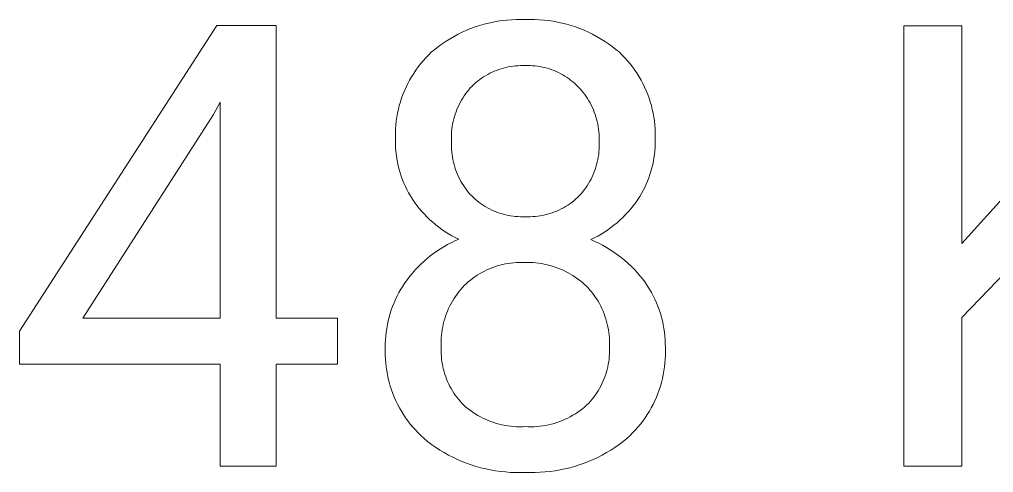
# Model space of a CAD drawing. Header units: millimetres. Extents: x -1283 to 2747, y -259 to 2557.
# Drawn here: x 1925.3 to 2009.7, y 59.2 to 98.5 of the extents above; entities that cross this region are included whole.
import ezdxf

# ---------------------------------------------------------------- set-up
doc = ezdxf.new("R2010")
doc.units = ezdxf.units.MM
doc.header["$MEASUREMENT"] = 0
doc.layers.add('Domyślny', color=7, linetype='Continuous', true_color=0x000000)

msp = doc.modelspace()

# ---------------------------------------------------------------- linework, layer by layer
at = {"layer": 'Domyślny', "color": 18, "lineweight": 15, "true_color": 0x000000}
for p, q in [((1925.318, 71.495), (1942.403, 97.947)), ((1942.403, 97.947), (1947.569, 97.947)), ((1947.569, 97.947), (1947.569, 72.596)), ((1964.796, 97.839), (1965.178, 97.964)), ((1965.178, 97.964), (1965.564, 98.076)), ((1965.564, 98.076), (1965.953, 98.174)), ((1965.953, 98.174), (1966.346, 98.259)), ((1966.346, 98.259), (1966.741, 98.331)), ((1966.741, 98.331), (1967.139, 98.388)), ((1967.139, 98.388), (1967.538, 98.432)), ((1967.538, 98.432), (1967.939, 98.462)), ((1967.939, 98.462), (1968.34, 98.478)), ((1968.34, 98.478), (1968.742, 98.48)), ((1968.742, 98.48), (1969.143, 98.468)), ((1969.143, 98.468), (1969.545, 98.479)), ((1969.545, 98.479), (1969.946, 98.477)), ((1969.946, 98.477), (1970.347, 98.461)), ((1970.347, 98.461), (1970.748, 98.431)), ((1970.748, 98.431), (1971.147, 98.387)), ((1971.147, 98.387), (1971.545, 98.329)), ((1971.545, 98.329), (1971.94, 98.258)), ((1971.94, 98.258), (1972.332, 98.173)), ((1972.332, 98.173), (1972.722, 98.074)), ((1972.722, 98.074), (1973.107, 97.962)), ((1973.107, 97.962), (1973.489, 97.837)), ((2001.93, 59.782), (2001.93, 97.936)), ((2001.93, 97.936), (2006.962, 97.936)), ((2006.962, 97.936), (2006.962, 79.067)), ((2006.962, 79.067), (2023.926, 97.936)), ((1962.966, 97.018), (1963.32, 97.208)), ((1963.32, 97.208), (1963.681, 97.384)), ((1963.681, 97.384), (1964.047, 97.549)), ((1964.047, 97.549), (1964.419, 97.7)), ((1964.419, 97.7), (1964.796, 97.839)), ((1973.489, 97.837), (1973.866, 97.698)), ((1973.866, 97.698), (1974.238, 97.547)), ((1974.238, 97.547), (1974.605, 97.383)), ((1974.605, 97.383), (1974.965, 97.206)), ((1974.965, 97.206), (1975.32, 97.017)), ((1961.621, 96.142), (1961.945, 96.378)), ((1961.945, 96.378), (1962.278, 96.603)), ((1962.278, 96.603), (1962.618, 96.817)), ((1962.618, 96.817), (1962.966, 97.018)), ((1975.32, 97.017), (1975.667, 96.816)), ((1975.667, 96.816), (1976.008, 96.603)), ((1976.008, 96.603), (1976.34, 96.378)), ((1976.34, 96.378), (1976.665, 96.141)), ((1960.516, 95.153), (1960.752, 95.399)), ((1960.752, 95.399), (1960.997, 95.636)), ((1960.997, 95.636), (1961.304, 95.894)), ((1961.304, 95.894), (1961.621, 96.142)), ((1976.665, 96.141), (1976.982, 95.894)), ((1976.982, 95.894), (1977.289, 95.636)), ((1977.289, 95.636), (1977.534, 95.399)), ((1977.534, 95.399), (1977.771, 95.154)), ((1959.861, 94.37), (1960.07, 94.638)), ((1960.07, 94.638), (1960.289, 94.9)), ((1960.289, 94.9), (1960.516, 95.153)), ((1977.771, 95.154), (1977.999, 94.901)), ((1977.999, 94.901), (1978.218, 94.64)), ((1978.218, 94.64), (1978.428, 94.371)), ((1959.29, 93.522), (1959.471, 93.811)), ((1959.471, 93.811), (1959.661, 94.094)), ((1959.661, 94.094), (1959.861, 94.37)), ((1965.883, 93.717), (1965.699, 93.612)), ((1966.071, 93.816), (1965.883, 93.717)), ((1966.261, 93.909), (1966.071, 93.816)), ((1966.455, 93.994), (1966.261, 93.909)), ((1966.651, 94.074), (1966.455, 93.994)), ((1966.851, 94.146), (1966.651, 94.074)), ((1967.052, 94.212), (1966.851, 94.146)), ((1967.255, 94.271), (1967.052, 94.212)), ((1967.461, 94.323), (1967.255, 94.271)), ((1967.668, 94.367), (1967.461, 94.323)), ((1967.876, 94.405), (1967.668, 94.367)), ((1968.086, 94.436), (1967.876, 94.405)), ((1968.297, 94.46), (1968.086, 94.436)), ((1968.508, 94.476), (1968.297, 94.46)), ((1968.719, 94.485), (1968.508, 94.476)), ((1968.931, 94.487), (1968.719, 94.485)), ((1969.143, 94.482), (1968.931, 94.487)), ((1969.355, 94.486), (1969.143, 94.482)), ((1969.567, 94.482), (1969.355, 94.486)), ((1969.779, 94.471), (1969.567, 94.482)), ((1969.99, 94.453), (1969.779, 94.471)), ((1970.201, 94.427), (1969.99, 94.453)), ((1970.41, 94.394), (1970.201, 94.427)), ((1970.618, 94.354), (1970.41, 94.394)), ((1970.825, 94.307), (1970.618, 94.354)), ((1971.03, 94.252), (1970.825, 94.307)), ((1971.233, 94.191), (1971.03, 94.252)), ((1971.434, 94.122), (1971.233, 94.191)), ((1971.632, 94.047), (1971.434, 94.122)), ((1971.827, 93.965), (1971.632, 94.047)), ((1972.02, 93.876), (1971.827, 93.965)), ((1972.209, 93.78), (1972.02, 93.876)), ((1972.395, 93.678), (1972.209, 93.78)), ((1972.577, 93.569), (1972.395, 93.678)), ((1978.428, 94.371), (1978.628, 94.095)), ((1978.628, 94.095), (1978.819, 93.813)), ((1978.819, 93.813), (1979, 93.524)), ((1958.81, 92.62), (1958.96, 92.926)), ((1958.96, 92.926), (1959.12, 93.227)), ((1959.12, 93.227), (1959.29, 93.522)), ((1964.68, 92.856), (1964.526, 92.71)), ((1964.839, 92.996), (1964.68, 92.856)), ((1965.003, 93.131), (1964.839, 92.996)), ((1965.171, 93.26), (1965.003, 93.131)), ((1965.343, 93.383), (1965.171, 93.26)), ((1965.519, 93.501), (1965.343, 93.383)), ((1965.699, 93.612), (1965.519, 93.501)), ((1972.756, 93.455), (1972.577, 93.569)), ((1972.93, 93.334), (1972.756, 93.455)), ((1973.1, 93.207), (1972.93, 93.334)), ((1973.265, 93.074), (1973.1, 93.207)), ((1973.426, 92.936), (1973.265, 93.074)), ((1973.582, 92.792), (1973.426, 92.936)), ((1979, 93.524), (1979.17, 93.229)), ((1979.17, 93.229), (1979.33, 92.928)), ((1979.33, 92.928), (1979.48, 92.622)), ((1958.427, 91.673), (1958.544, 91.993)), ((1958.544, 91.993), (1958.672, 92.309)), ((1958.672, 92.309), (1958.81, 92.62)), ((1963.966, 92.035), (1963.841, 91.855)), ((1964.098, 92.211), (1963.966, 92.035)), ((1964.235, 92.382), (1964.098, 92.211)), ((1964.378, 92.549), (1964.235, 92.382)), ((1964.526, 92.71), (1964.378, 92.549)), ((1973.733, 92.643), (1973.582, 92.792)), ((1973.881, 92.484), (1973.733, 92.643)), ((1974.024, 92.321), (1973.881, 92.484)), ((1974.161, 92.152), (1974.024, 92.321)), ((1974.292, 91.98), (1974.161, 92.152)), ((1979.48, 92.622), (1979.619, 92.311)), ((1979.619, 92.311), (1979.747, 91.995)), ((1979.747, 91.995), (1979.864, 91.675)), ((1942.698, 91.317), (1942.121, 90.257)), ((1942.698, 72.596), (1942.698, 91.317)), ((1958.226, 91.022), (1958.321, 91.35)), ((1958.321, 91.35), (1958.427, 91.673)), ((1963.502, 91.291), (1963.402, 91.096)), ((1963.608, 91.483), (1963.502, 91.291)), ((1963.721, 91.671), (1963.608, 91.483)), ((1963.841, 91.855), (1963.721, 91.671)), ((1974.418, 91.803), (1974.292, 91.98)), ((1974.538, 91.621), (1974.418, 91.803)), ((1974.651, 91.436), (1974.538, 91.621)), ((1974.758, 91.247), (1974.651, 91.436)), ((1974.859, 91.055), (1974.758, 91.247)), ((1979.864, 91.675), (1979.97, 91.351)), ((1979.97, 91.351), (1980.064, 91.024)), ((1958.011, 90.024), (1958.071, 90.359)), ((1958.071, 90.359), (1958.143, 90.692)), ((1958.143, 90.692), (1958.226, 91.022)), ((1963.142, 90.491), (1963.069, 90.284)), ((1963.221, 90.695), (1963.142, 90.491)), ((1963.308, 90.897), (1963.221, 90.695)), ((1963.402, 91.096), (1963.308, 90.897)), ((1974.953, 90.859), (1974.859, 91.055)), ((1975.041, 90.661), (1974.953, 90.859)), ((1975.122, 90.459), (1975.041, 90.661)), ((1975.196, 90.255), (1975.122, 90.459)), ((1980.064, 91.024), (1980.147, 90.693)), ((1980.147, 90.693), (1980.218, 90.36)), ((1980.218, 90.36), (1980.278, 90.024)), ((1942.121, 90.257), (1930.821, 72.596)), ((1957.926, 89.348), (1957.963, 89.686)), ((1957.963, 89.686), (1958.011, 90.024)), ((1962.892, 89.65), (1962.848, 89.435)), ((1962.944, 89.863), (1962.892, 89.65)), ((1963.003, 90.075), (1962.944, 89.863)), ((1963.069, 90.284), (1963.003, 90.075)), ((1975.263, 90.049), (1975.196, 90.255)), ((1975.323, 89.84), (1975.263, 90.049)), ((1975.377, 89.63), (1975.323, 89.84)), ((1975.423, 89.417), (1975.377, 89.63)), ((1980.278, 90.024), (1980.326, 89.687)), ((1980.326, 89.687), (1980.362, 89.348)), ((1957.886, 88.327), (1957.888, 88.667)), ((1957.888, 88.667), (1957.901, 89.008)), ((1957.901, 89.008), (1957.926, 89.348)), ((1962.758, 88.783), (1962.743, 88.564)), ((1962.78, 89.001), (1962.758, 88.783)), ((1962.81, 89.219), (1962.78, 89.001)), ((1962.848, 89.435), (1962.81, 89.219)), ((1975.462, 89.204), (1975.423, 89.417)), ((1975.494, 88.989), (1975.462, 89.204)), ((1975.519, 88.773), (1975.494, 88.989)), ((1975.536, 88.557), (1975.519, 88.773)), ((1980.362, 89.348), (1980.387, 89.008)), ((1980.387, 89.008), (1980.4, 88.668)), ((1980.4, 88.668), (1980.401, 88.327)), ((1957.897, 87.986), (1957.886, 88.327)), ((1957.898, 87.672), (1957.897, 87.986)), ((1962.735, 88.345), (1962.734, 88.125)), ((1962.734, 88.125), (1962.741, 87.906)), ((1962.743, 88.564), (1962.735, 88.345)), ((1962.741, 87.906), (1962.736, 87.681)), ((1975.546, 88.34), (1975.536, 88.557)), ((1975.545, 87.906), (1975.549, 88.123)), ((1975.551, 87.682), (1975.545, 87.906)), ((1975.549, 88.123), (1975.546, 88.34)), ((1980.401, 88.327), (1980.39, 87.986)), ((1980.39, 87.986), (1980.39, 87.687)), ((1957.91, 87.358), (1957.898, 87.672)), ((1957.934, 87.044), (1957.91, 87.358)), ((1957.968, 86.732), (1957.934, 87.044)), ((1962.736, 87.681), (1962.738, 87.457)), ((1962.738, 87.457), (1962.748, 87.232)), ((1962.748, 87.232), (1962.765, 87.009)), ((1962.765, 87.009), (1962.791, 86.785)), ((1975.498, 86.788), (1975.523, 87.011)), ((1975.523, 87.011), (1975.54, 87.234)), ((1975.54, 87.234), (1975.549, 87.458)), ((1975.549, 87.458), (1975.551, 87.682)), ((1980.359, 87.09), (1980.329, 86.793)), ((1980.38, 87.389), (1980.359, 87.09)), ((1980.39, 87.687), (1980.38, 87.389)), ((1958.012, 86.421), (1957.968, 86.732)), ((1958.068, 86.112), (1958.012, 86.421)), ((1958.134, 85.804), (1958.068, 86.112)), ((1962.791, 86.785), (1962.824, 86.563)), ((1962.824, 86.563), (1962.865, 86.343)), ((1962.865, 86.343), (1962.914, 86.123)), ((1962.914, 86.123), (1962.97, 85.906)), ((1975.323, 85.91), (1975.378, 86.127)), ((1975.378, 86.127), (1975.426, 86.346)), ((1975.426, 86.346), (1975.466, 86.566)), ((1975.466, 86.566), (1975.498, 86.788)), ((1980.24, 86.202), (1980.18, 85.909)), ((1980.29, 86.497), (1980.24, 86.202)), ((1980.329, 86.793), (1980.29, 86.497)), ((1958.211, 85.499), (1958.134, 85.804)), ((1958.298, 85.198), (1958.211, 85.499)), ((1962.97, 85.906), (1963.033, 85.691)), ((1963.033, 85.691), (1963.105, 85.478)), ((1963.105, 85.478), (1963.183, 85.267)), ((1963.183, 85.267), (1963.269, 85.06)), ((1975.029, 85.064), (1975.113, 85.272)), ((1975.113, 85.272), (1975.19, 85.482)), ((1975.19, 85.482), (1975.26, 85.695)), ((1975.26, 85.695), (1975.323, 85.91)), ((1980.031, 85.33), (1979.942, 85.044)), ((1980.11, 85.618), (1980.031, 85.33)), ((1980.18, 85.909), (1980.11, 85.618)), ((1958.396, 84.899), (1958.298, 85.198)), ((1958.504, 84.604), (1958.396, 84.899)), ((1958.622, 84.312), (1958.504, 84.604)), ((1963.269, 85.06), (1963.362, 84.855)), ((1963.362, 84.855), (1963.462, 84.654)), ((1963.462, 84.654), (1963.569, 84.457)), ((1963.569, 84.457), (1963.683, 84.263)), ((1974.621, 84.267), (1974.733, 84.461)), ((1974.733, 84.461), (1974.838, 84.659)), ((1974.838, 84.659), (1974.937, 84.86)), ((1974.937, 84.86), (1975.029, 85.064)), ((1979.736, 84.483), (1979.619, 84.208)), ((1979.844, 84.762), (1979.736, 84.483)), ((1979.942, 85.044), (1979.844, 84.762)), ((1958.75, 84.025), (1958.622, 84.312)), ((1958.888, 83.743), (1958.75, 84.025)), ((1959.036, 83.465), (1958.888, 83.743)), ((1963.683, 84.263), (1963.803, 84.074)), ((1963.803, 84.074), (1963.93, 83.889)), ((1963.93, 83.889), (1964.063, 83.708)), ((1964.063, 83.708), (1964.203, 83.532)), ((1974.107, 83.534), (1974.245, 83.71)), ((1974.245, 83.71), (1974.376, 83.891)), ((1974.376, 83.891), (1974.502, 84.077)), ((1974.502, 84.077), (1974.621, 84.267)), ((1979.358, 83.671), (1979.214, 83.409)), ((1979.493, 83.937), (1979.358, 83.671)), ((1979.619, 84.208), (1979.493, 83.937)), ((1959.193, 83.193), (1959.036, 83.465)), ((1959.359, 82.927), (1959.193, 83.193)), ((1959.55, 82.649), (1959.359, 82.927)), ((1964.203, 83.532), (1964.348, 83.361)), ((1964.348, 83.361), (1964.5, 83.195)), ((1964.5, 83.195), (1964.653, 83.047)), ((1964.653, 83.047), (1964.812, 82.904)), ((1964.812, 82.904), (1964.975, 82.766)), ((1964.975, 82.766), (1965.143, 82.634)), ((1973.164, 82.635), (1973.333, 82.767)), ((1973.333, 82.767), (1973.498, 82.904)), ((1973.498, 82.904), (1973.658, 83.047)), ((1973.658, 83.047), (1973.813, 83.195)), ((1973.813, 83.195), (1973.963, 83.362)), ((1973.963, 83.362), (1974.107, 83.534)), ((1978.9, 82.9), (1978.704, 82.622)), ((1979.061, 83.152), (1978.9, 82.9)), ((1979.214, 83.409), (1979.061, 83.152)), ((1959.75, 82.379), (1959.55, 82.649)), ((1959.958, 82.115), (1959.75, 82.379)), ((1960.176, 81.858), (1959.958, 82.115)), ((1960.402, 81.609), (1960.176, 81.858)), ((1965.143, 82.634), (1965.316, 82.509)), ((1965.316, 82.509), (1965.493, 82.389)), ((1965.493, 82.389), (1965.674, 82.275)), ((1965.674, 82.275), (1965.859, 82.168)), ((1965.859, 82.168), (1966.047, 82.068)), ((1966.047, 82.068), (1966.239, 81.973)), ((1966.239, 81.973), (1966.434, 81.886)), ((1966.434, 81.886), (1966.631, 81.805)), ((1971.666, 81.807), (1971.865, 81.888)), ((1971.865, 81.888), (1972.061, 81.975)), ((1972.061, 81.975), (1972.254, 82.069)), ((1972.254, 82.069), (1972.444, 82.17)), ((1972.444, 82.17), (1972.63, 82.277)), ((1972.63, 82.277), (1972.812, 82.39)), ((1972.812, 82.39), (1972.99, 82.509)), ((1972.99, 82.509), (1973.164, 82.635)), ((1978.284, 82.086), (1978.061, 81.829)), ((1978.498, 82.351), (1978.284, 82.086)), ((1978.704, 82.622), (1978.498, 82.351)), ((1960.636, 81.367), (1960.402, 81.609)), ((1960.878, 81.134), (1960.636, 81.367)), ((1961.129, 80.909), (1960.878, 81.134)), ((1966.631, 81.805), (1966.832, 81.732)), ((1966.832, 81.732), (1967.035, 81.665)), ((1967.035, 81.665), (1967.24, 81.606)), ((1967.24, 81.606), (1967.447, 81.553)), ((1967.447, 81.553), (1967.656, 81.508)), ((1967.656, 81.508), (1967.866, 81.47)), ((1967.866, 81.47), (1968.077, 81.439)), ((1968.077, 81.439), (1968.29, 81.416)), ((1968.29, 81.416), (1968.503, 81.4)), ((1968.503, 81.4), (1968.716, 81.392)), ((1968.716, 81.392), (1968.93, 81.39)), ((1968.93, 81.39), (1969.143, 81.397)), ((1969.143, 81.397), (1969.358, 81.391)), ((1969.358, 81.391), (1969.572, 81.392)), ((1969.572, 81.392), (1969.786, 81.401)), ((1969.786, 81.401), (1970, 81.417)), ((1970, 81.417), (1970.214, 81.44)), ((1970.214, 81.44), (1970.426, 81.471)), ((1970.426, 81.471), (1970.637, 81.509)), ((1970.637, 81.509), (1970.847, 81.555)), ((1970.847, 81.555), (1971.055, 81.607)), ((1971.055, 81.607), (1971.261, 81.667)), ((1971.261, 81.667), (1971.465, 81.733)), ((1971.465, 81.733), (1971.666, 81.807)), ((1977.343, 81.105), (1977.088, 80.88)), ((1977.59, 81.339), (1977.343, 81.105)), ((1977.83, 81.58), (1977.59, 81.339)), ((1978.061, 81.829), (1977.83, 81.58)), ((1961.386, 80.693), (1961.129, 80.909)), ((1961.651, 80.485), (1961.386, 80.693)), ((1961.922, 80.287), (1961.651, 80.485)), ((1962.201, 80.097), (1961.922, 80.287)), ((1976.279, 80.258), (1975.996, 80.069)), ((1976.555, 80.456), (1976.279, 80.258)), ((1976.825, 80.664), (1976.555, 80.456)), ((1977.088, 80.88), (1976.825, 80.664)), ((1962.485, 79.918), (1962.201, 80.097)), ((1962.775, 79.748), (1962.485, 79.918)), ((1963.071, 79.587), (1962.775, 79.748)), ((1963.045, 79.294), (1963.372, 79.437)), ((1963.372, 79.437), (1963.071, 79.587)), ((1975.112, 79.56), (1974.807, 79.411)), ((1974.807, 79.411), (1975.158, 79.259)), ((1975.412, 79.72), (1975.112, 79.56)), ((1975.707, 79.89), (1975.412, 79.72)), ((1975.996, 80.069), (1975.707, 79.89)), ((1961.49, 78.418), (1961.789, 78.614)), ((1961.789, 78.614), (1962.094, 78.8)), ((1962.094, 78.8), (1962.406, 78.975)), ((1962.406, 78.975), (1962.723, 79.14)), ((1962.723, 79.14), (1963.045, 79.294)), ((1975.158, 79.259), (1975.503, 79.095)), ((1975.503, 79.095), (1975.843, 78.92)), ((1975.843, 78.92), (1976.176, 78.732)), ((1976.176, 78.732), (1976.502, 78.534)), ((1976.502, 78.534), (1976.822, 78.323)), ((1960.365, 77.538), (1960.635, 77.772)), ((1960.635, 77.772), (1960.913, 77.997)), ((1960.913, 77.997), (1961.198, 78.212)), ((1961.198, 78.212), (1961.49, 78.418)), ((1976.822, 78.323), (1977.134, 78.102)), ((1977.134, 78.102), (1977.438, 77.871)), ((1977.438, 77.871), (1977.734, 77.628)), ((1959.605, 76.784), (1959.85, 77.044)), ((1959.85, 77.044), (1960.103, 77.295)), ((1960.103, 77.295), (1960.365, 77.538)), ((1966.034, 76.882), (1965.813, 76.785)), ((1966.257, 76.972), (1966.034, 76.882)), ((1966.483, 77.054), (1966.257, 76.972)), ((1966.712, 77.128), (1966.483, 77.054)), ((1966.944, 77.194), (1966.712, 77.128)), ((1967.177, 77.252), (1966.944, 77.194)), ((1967.413, 77.302), (1967.177, 77.252)), ((1967.65, 77.344), (1967.413, 77.302)), ((1967.888, 77.378), (1967.65, 77.344)), ((1968.127, 77.404), (1967.888, 77.378)), ((1968.368, 77.421), (1968.127, 77.404)), ((1968.608, 77.431), (1968.368, 77.421)), ((1968.849, 77.432), (1968.608, 77.431)), ((1969.089, 77.424), (1968.849, 77.432)), ((1969.333, 77.43), (1969.089, 77.424)), ((1969.577, 77.427), (1969.333, 77.43)), ((1969.821, 77.416), (1969.577, 77.427)), ((1970.064, 77.396), (1969.821, 77.416)), ((1970.307, 77.369), (1970.064, 77.396)), ((1970.548, 77.333), (1970.307, 77.369)), ((1970.788, 77.29), (1970.548, 77.333)), ((1971.027, 77.238), (1970.788, 77.29)), ((1971.264, 77.179), (1971.027, 77.238)), ((1971.498, 77.112), (1971.264, 77.179)), ((1971.73, 77.036), (1971.498, 77.112)), ((1971.96, 76.953), (1971.73, 77.036)), ((1972.186, 76.863), (1971.96, 76.953)), ((1972.41, 76.765), (1972.186, 76.863)), ((1977.734, 77.628), (1978.021, 77.376)), ((1978.021, 77.376), (1978.299, 77.114)), ((1978.299, 77.114), (1978.568, 76.842)), ((1978.568, 76.842), (1978.827, 76.561)), ((2011.633, 77.524), (2006.962, 72.679)), ((1958.715, 75.666), (1958.923, 75.957)), ((1958.923, 75.957), (1959.141, 76.24)), ((1959.141, 76.24), (1959.368, 76.516)), ((1959.368, 76.516), (1959.605, 76.784)), ((1964.573, 76.05), (1964.383, 75.903)), ((1964.769, 76.19), (1964.573, 76.05)), ((1964.97, 76.323), (1964.769, 76.19)), ((1965.174, 76.449), (1964.97, 76.323)), ((1965.384, 76.569), (1965.174, 76.449)), ((1965.597, 76.681), (1965.384, 76.569)), ((1965.813, 76.785), (1965.597, 76.681)), ((1972.63, 76.659), (1972.41, 76.765)), ((1972.846, 76.546), (1972.63, 76.659)), ((1973.059, 76.426), (1972.846, 76.546)), ((1973.267, 76.299), (1973.059, 76.426)), ((1973.471, 76.165), (1973.267, 76.299)), ((1973.67, 76.025), (1973.471, 76.165)), ((1973.865, 75.878), (1973.67, 76.025)), ((1978.827, 76.561), (1979.076, 76.271)), ((1979.076, 76.271), (1979.315, 75.973)), ((1979.315, 75.973), (1979.544, 75.666)), ((1958.198, 74.825), (1958.361, 75.111)), ((1958.361, 75.111), (1958.533, 75.392)), ((1958.533, 75.392), (1958.715, 75.666)), ((1963.678, 75.249), (1963.521, 75.067)), ((1963.842, 75.425), (1963.678, 75.249)), ((1964.017, 75.59), (1963.842, 75.425)), ((1964.197, 75.75), (1964.017, 75.59)), ((1964.383, 75.903), (1964.197, 75.75)), ((1974.054, 75.724), (1973.865, 75.878)), ((1974.239, 75.564), (1974.054, 75.724)), ((1974.417, 75.398), (1974.239, 75.564)), ((1974.582, 75.224), (1974.417, 75.398)), ((1974.741, 75.044), (1974.582, 75.224)), ((1979.544, 75.666), (1979.729, 75.393)), ((1979.729, 75.393), (1979.905, 75.113)), ((1979.905, 75.113), (1980.07, 74.828)), ((1957.902, 74.236), (1958.045, 74.533)), ((1958.045, 74.533), (1958.198, 74.825)), ((1962.954, 74.292), (1962.829, 74.087)), ((1963.086, 74.493), (1962.954, 74.292)), ((1963.224, 74.689), (1963.086, 74.493)), ((1963.369, 74.881), (1963.224, 74.689)), ((1963.521, 75.067), (1963.369, 74.881)), ((1974.894, 74.86), (1974.741, 75.044)), ((1975.041, 74.67), (1974.894, 74.86)), ((1975.18, 74.475), (1975.041, 74.67)), ((1975.314, 74.276), (1975.18, 74.475)), ((1975.44, 74.072), (1975.314, 74.276)), ((1980.07, 74.828), (1980.226, 74.537)), ((1980.226, 74.537), (1980.372, 74.241)), ((1957.534, 73.319), (1957.646, 73.629)), ((1957.646, 73.629), (1957.769, 73.935)), ((1957.769, 73.935), (1957.902, 74.236)), ((1962.497, 73.448), (1962.4, 73.228)), ((1962.6, 73.664), (1962.497, 73.448)), ((1962.711, 73.878), (1962.6, 73.664)), ((1962.829, 74.087), (1962.711, 73.878)), ((1975.559, 73.864), (1975.44, 74.072)), ((1975.672, 73.652), (1975.559, 73.864)), ((1975.776, 73.437), (1975.672, 73.652)), ((1975.874, 73.218), (1975.776, 73.437)), ((1980.372, 74.241), (1980.507, 73.94)), ((1980.507, 73.94), (1980.631, 73.634)), ((1980.631, 73.634), (1980.745, 73.324)), ((1930.821, 72.596), (1942.698, 72.596)), ((1947.569, 72.596), (1952.871, 72.596)), ((1952.871, 72.596), (1952.871, 68.636)), ((1957.262, 72.37), (1957.342, 72.689)), ((1957.342, 72.689), (1957.433, 73.006)), ((1957.433, 73.006), (1957.534, 73.319)), ((1962.23, 72.778), (1962.157, 72.549)), ((1962.311, 73.004), (1962.23, 72.778)), ((1962.4, 73.228), (1962.311, 73.004)), ((1975.964, 72.996), (1975.874, 73.218)), ((1976.046, 72.771), (1975.964, 72.996)), ((1976.121, 72.543), (1976.046, 72.771)), ((1980.745, 73.324), (1980.849, 73.011)), ((1980.849, 73.011), (1980.941, 72.694)), ((1980.941, 72.694), (1981.022, 72.374)), ((2006.962, 72.679), (2006.962, 59.782)), ((1957.135, 71.724), (1957.193, 72.048)), ((1957.193, 72.048), (1957.262, 72.37)), ((1961.983, 71.85), (1961.94, 71.614)), ((1962.033, 72.085), (1961.983, 71.85)), ((1962.091, 72.318), (1962.033, 72.085)), ((1962.157, 72.549), (1962.091, 72.318)), ((1976.188, 72.313), (1976.121, 72.543)), ((1976.247, 72.08), (1976.188, 72.313)), ((1976.298, 71.846), (1976.247, 72.08)), ((1976.342, 71.61), (1976.298, 71.846)), ((1981.022, 72.374), (1981.092, 72.052)), ((1981.092, 72.052), (1981.151, 71.727)), ((1925.318, 68.636), (1925.318, 71.495)), ((1957.027, 70.742), (1957.052, 71.07)), ((1957.052, 71.07), (1957.088, 71.398)), ((1957.088, 71.398), (1957.135, 71.724)), ((1961.862, 70.898), (1961.852, 70.658)), ((1961.88, 71.137), (1961.862, 70.898)), ((1961.906, 71.376), (1961.88, 71.137)), ((1961.94, 71.614), (1961.906, 71.376)), ((1976.377, 71.373), (1976.342, 71.61)), ((1976.404, 71.135), (1976.377, 71.373)), ((1976.423, 70.896), (1976.404, 71.135)), ((1976.433, 70.657), (1976.423, 70.896)), ((1981.151, 71.727), (1981.199, 71.4)), ((1981.199, 71.4), (1981.235, 71.072)), ((1981.235, 71.072), (1981.26, 70.743)), ((1957.002, 69.743), (1957.011, 70.083)), ((1957.011, 70.083), (1957.013, 70.413)), ((1957.013, 70.413), (1957.027, 70.742)), ((1961.856, 70.177), (1961.847, 69.952)), ((1961.852, 70.658), (1961.85, 70.417)), ((1961.85, 70.417), (1961.856, 70.177)), ((1976.43, 70.177), (1976.436, 70.417)), ((1976.439, 69.953), (1976.43, 70.177)), ((1976.436, 70.417), (1976.433, 70.657)), ((1981.26, 70.743), (1981.273, 70.413)), ((1981.273, 70.413), (1981.275, 70.083)), ((1981.275, 70.083), (1981.285, 69.743)), ((1957.006, 69.404), (1957.002, 69.743)), ((1957.02, 69.064), (1957.006, 69.404)), ((1961.847, 69.952), (1961.846, 69.728)), ((1961.846, 69.728), (1961.853, 69.503)), ((1961.853, 69.503), (1961.867, 69.278)), ((1961.867, 69.278), (1961.888, 69.055)), ((1976.397, 69.057), (1976.419, 69.28)), ((1976.419, 69.28), (1976.433, 69.504)), ((1976.433, 69.504), (1976.44, 69.729)), ((1976.44, 69.729), (1976.439, 69.953)), ((1981.282, 69.402), (1981.269, 69.062)), ((1981.285, 69.743), (1981.282, 69.402)), ((1942.698, 68.636), (1925.318, 68.636)), ((1942.698, 59.779), (1942.698, 68.636)), ((1952.871, 68.636), (1947.569, 68.636)), ((1947.569, 68.636), (1947.569, 59.779)), ((1957.046, 68.725), (1957.02, 69.064)), ((1957.084, 68.388), (1957.046, 68.725)), ((1957.133, 68.051), (1957.084, 68.388)), ((1961.888, 69.055), (1961.917, 68.832)), ((1961.917, 68.832), (1961.954, 68.61)), ((1961.954, 68.61), (1961.998, 68.389)), ((1961.998, 68.389), (1962.049, 68.17)), ((1976.236, 68.175), (1976.287, 68.393)), ((1976.287, 68.393), (1976.331, 68.613)), ((1976.331, 68.613), (1976.368, 68.835)), ((1976.368, 68.835), (1976.397, 69.057)), ((1981.206, 68.384), (1981.158, 68.047)), ((1981.243, 68.723), (1981.206, 68.384)), ((1981.269, 69.062), (1981.243, 68.723)), ((1957.194, 67.717), (1957.133, 68.051)), ((1957.265, 67.385), (1957.194, 67.717)), ((1962.049, 68.17), (1962.108, 67.953)), ((1962.108, 67.953), (1962.174, 67.738)), ((1962.174, 67.738), (1962.247, 67.526)), ((1962.247, 67.526), (1962.327, 67.316)), ((1975.958, 67.322), (1976.038, 67.532)), ((1976.038, 67.532), (1976.111, 67.744)), ((1976.111, 67.744), (1976.177, 67.958)), ((1976.177, 67.958), (1976.236, 68.175)), ((1981.098, 67.712), (1981.026, 67.379)), ((1981.158, 68.047), (1981.098, 67.712)), ((1957.348, 67.055), (1957.265, 67.385)), ((1957.443, 66.729), (1957.348, 67.055)), ((1957.548, 66.405), (1957.443, 66.729)), ((1962.327, 67.316), (1962.414, 67.108)), ((1962.414, 67.108), (1962.508, 66.904)), ((1962.508, 66.904), (1962.609, 66.703)), ((1962.609, 66.703), (1962.717, 66.506)), ((1975.568, 66.515), (1975.676, 66.711)), ((1975.676, 66.711), (1975.777, 66.912)), ((1975.777, 66.912), (1975.871, 67.116)), ((1975.871, 67.116), (1975.958, 67.322)), ((1980.85, 66.722), (1980.744, 66.398)), ((1980.944, 67.049), (1980.85, 66.722)), ((1981.026, 67.379), (1980.944, 67.049)), ((1957.664, 66.086), (1957.548, 66.405)), ((1957.791, 65.771), (1957.664, 66.086)), ((1962.717, 66.506), (1962.831, 66.312)), ((1962.831, 66.312), (1962.951, 66.122)), ((1962.951, 66.122), (1963.078, 65.936)), ((1963.078, 65.936), (1963.211, 65.755)), ((1975.074, 65.766), (1975.207, 65.947)), ((1975.207, 65.947), (1975.334, 66.132)), ((1975.334, 66.132), (1975.454, 66.321)), ((1975.454, 66.321), (1975.568, 66.515)), ((1980.628, 66.078), (1980.501, 65.762)), ((1980.744, 66.398), (1980.628, 66.078)), ((1957.928, 65.46), (1957.791, 65.771)), ((1958.077, 65.154), (1957.928, 65.46)), ((1958.235, 64.853), (1958.077, 65.154)), ((1963.211, 65.755), (1963.35, 65.578)), ((1963.35, 65.578), (1963.495, 65.406)), ((1963.495, 65.406), (1963.646, 65.239)), ((1963.646, 65.239), (1963.802, 65.077)), ((1963.802, 65.077), (1963.993, 64.912)), ((1974.294, 64.924), (1974.484, 65.091)), ((1974.484, 65.091), (1974.64, 65.252)), ((1974.64, 65.252), (1974.791, 65.419)), ((1974.791, 65.419), (1974.935, 65.59)), ((1974.935, 65.59), (1975.074, 65.766)), ((1980.216, 65.144), (1980.057, 64.843)), ((1980.364, 65.451), (1980.216, 65.144)), ((1980.501, 65.762), (1980.364, 65.451)), ((1958.403, 64.558), (1958.235, 64.853)), ((1958.582, 64.269), (1958.403, 64.558)), ((1958.77, 63.986), (1958.582, 64.269)), ((1963.993, 64.912), (1964.189, 64.754)), ((1964.189, 64.754), (1964.391, 64.602)), ((1964.391, 64.602), (1964.598, 64.458)), ((1964.598, 64.458), (1964.81, 64.32)), ((1964.81, 64.32), (1965.026, 64.19)), ((1965.026, 64.19), (1965.247, 64.067)), ((1973.042, 64.073), (1973.263, 64.197)), ((1973.263, 64.197), (1973.479, 64.328)), ((1973.479, 64.328), (1973.69, 64.466)), ((1973.69, 64.466), (1973.897, 64.612)), ((1973.897, 64.612), (1974.098, 64.765)), ((1974.098, 64.765), (1974.294, 64.924)), ((1979.71, 64.257), (1979.521, 63.974)), ((1979.888, 64.547), (1979.71, 64.257)), ((1980.057, 64.843), (1979.888, 64.547)), ((1958.967, 63.709), (1958.77, 63.986)), ((1959.174, 63.44), (1958.967, 63.709)), ((1959.39, 63.177), (1959.174, 63.44)), ((1965.247, 64.067), (1965.471, 63.952)), ((1965.471, 63.952), (1965.7, 63.845)), ((1965.7, 63.845), (1965.932, 63.746)), ((1965.932, 63.746), (1966.167, 63.654)), ((1966.167, 63.654), (1966.406, 63.571)), ((1966.406, 63.571), (1966.647, 63.496)), ((1966.647, 63.496), (1966.89, 63.429)), ((1966.89, 63.429), (1967.136, 63.371)), ((1967.136, 63.371), (1967.383, 63.321)), ((1967.383, 63.321), (1967.632, 63.28)), ((1970.655, 63.28), (1970.905, 63.321)), ((1970.905, 63.321), (1971.152, 63.372)), ((1971.152, 63.372), (1971.398, 63.43)), ((1971.398, 63.43), (1971.642, 63.498)), ((1971.642, 63.498), (1971.883, 63.573)), ((1971.883, 63.573), (1972.122, 63.657)), ((1972.122, 63.657), (1972.357, 63.749)), ((1972.357, 63.749), (1972.589, 63.849)), ((1972.589, 63.849), (1972.818, 63.957)), ((1972.818, 63.957), (1973.042, 64.073)), ((1979.115, 63.427), (1978.899, 63.164)), ((1979.323, 63.697), (1979.115, 63.427)), ((1979.521, 63.974), (1979.323, 63.697)), ((1959.615, 62.922), (1959.39, 63.177)), ((1959.848, 62.675), (1959.615, 62.922)), ((1960.09, 62.436), (1959.848, 62.675)), ((1967.632, 63.28), (1967.883, 63.247)), ((1967.883, 63.247), (1968.134, 63.223)), ((1968.134, 63.223), (1968.386, 63.207)), ((1968.386, 63.207), (1968.638, 63.2)), ((1968.638, 63.2), (1968.891, 63.202)), ((1968.891, 63.202), (1969.143, 63.212)), ((1969.143, 63.212), (1969.396, 63.201)), ((1969.396, 63.201), (1969.648, 63.2)), ((1969.648, 63.2), (1969.901, 63.207)), ((1969.901, 63.207), (1970.153, 63.222)), ((1970.153, 63.222), (1970.405, 63.247)), ((1970.405, 63.247), (1970.655, 63.28)), ((1978.44, 62.662), (1978.197, 62.423)), ((1978.674, 62.909), (1978.44, 62.662)), ((1978.899, 63.164), (1978.674, 62.909)), ((1960.339, 62.205), (1960.09, 62.436)), ((1960.675, 61.933), (1960.339, 62.205)), ((1961.02, 61.673), (1960.675, 61.933)), ((1961.373, 61.425), (1961.02, 61.673)), ((1977.265, 61.663), (1976.911, 61.416)), ((1977.61, 61.922), (1977.265, 61.663)), ((1977.947, 62.192), (1977.61, 61.922)), ((1978.197, 62.423), (1977.947, 62.192)), ((1961.735, 61.188), (1961.373, 61.425)), ((1962.104, 60.964), (1961.735, 61.188)), ((1962.481, 60.753), (1962.104, 60.964)), ((1976.179, 60.958), (1975.801, 60.748)), ((1976.549, 61.181), (1976.179, 60.958)), ((1976.911, 61.416), (1976.549, 61.181)), ((1962.865, 60.555), (1962.481, 60.753)), ((1963.256, 60.37), (1962.865, 60.555)), ((1963.652, 60.198), (1963.256, 60.37)), ((1964.054, 60.04), (1963.652, 60.198)), ((1964.462, 59.896), (1964.054, 60.04)), ((1974.228, 60.039), (1973.821, 59.895)), ((1974.63, 60.196), (1974.228, 60.039)), ((1975.027, 60.367), (1974.63, 60.196)), ((1975.417, 60.551), (1975.027, 60.367)), ((1975.801, 60.748), (1975.417, 60.551)), ((1947.569, 59.779), (1942.698, 59.779)), ((1964.874, 59.765), (1964.462, 59.896)), ((1965.29, 59.649), (1964.874, 59.765)), ((1965.71, 59.547), (1965.29, 59.649)), ((1966.133, 59.459), (1965.71, 59.547)), ((1966.558, 59.386), (1966.133, 59.459)), ((1966.986, 59.327), (1966.558, 59.386)), ((1967.416, 59.283), (1966.986, 59.327)), ((1967.847, 59.253), (1967.416, 59.283)), ((1968.279, 59.238), (1967.847, 59.253)), ((1968.711, 59.238), (1968.279, 59.238)), ((1969.143, 59.253), (1968.711, 59.238)), ((1969.575, 59.239), (1969.143, 59.253)), ((1970.006, 59.239), (1969.575, 59.239)), ((1970.438, 59.255), (1970.006, 59.239)), ((1970.868, 59.284), (1970.438, 59.255)), ((1971.298, 59.329), (1970.868, 59.284)), ((1971.726, 59.387), (1971.298, 59.329)), ((1972.151, 59.461), (1971.726, 59.387)), ((1972.574, 59.548), (1972.151, 59.461)), ((1972.993, 59.65), (1972.574, 59.548)), ((1973.409, 59.766), (1972.993, 59.65)), ((1973.821, 59.895), (1973.409, 59.766)), ((2006.962, 59.782), (2001.93, 59.782))]:
    msp.add_line(p, q, dxfattribs=at)

doc.saveas('drawing.dxf')
